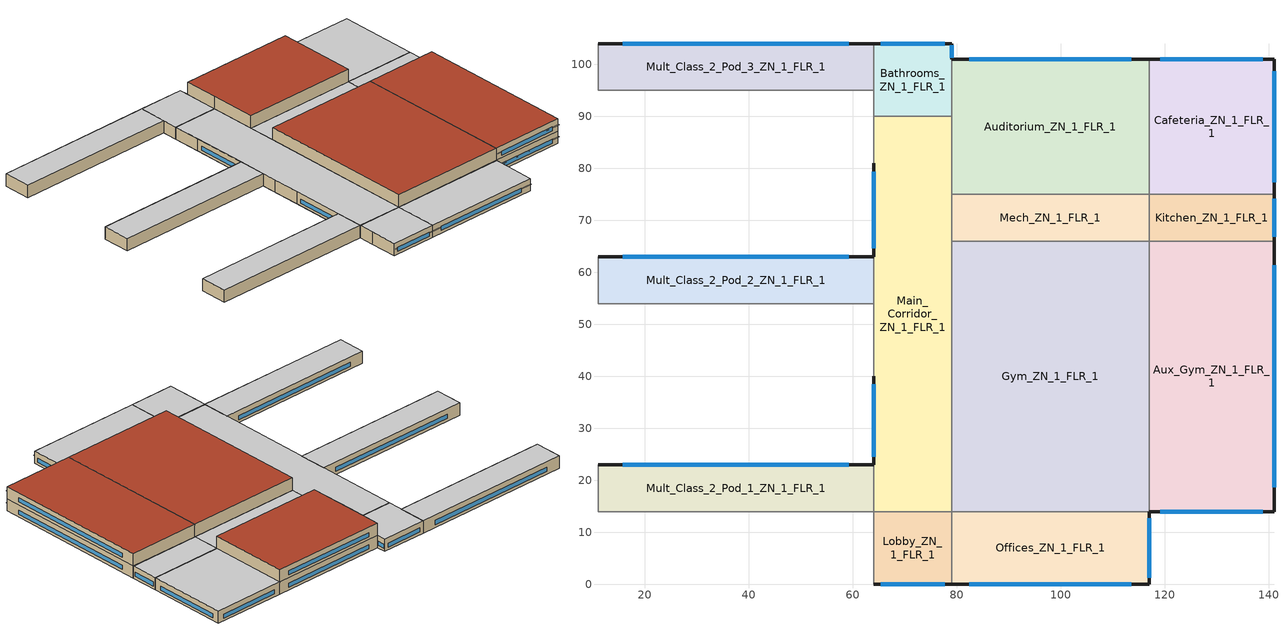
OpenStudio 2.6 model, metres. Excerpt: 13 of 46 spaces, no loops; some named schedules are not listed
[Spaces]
Kitchen_ZN_1_FLR_1
 floor ground: 141,75 141,66 117,66 117,75 z0
 wall outside (BTAP-Ext-Wall-Mass:U-0.315-:{ "cond"=>0.29} adj ext wall insulation): 141,66 141,75 z0:4
 wall to Cafeteria_ZN_1_FLR_1: 141,75 117,75 z0:4
 wall to Aux_Gym_ZN_1_FLR_1: 117,66 141,66 z0:4
 wall to Mech_ZN_1_FLR_1: 117,75 117,66 z0:4
 window: 141,66.82 141,74.18 z0.91:2.23
 ceiling to LIBRARY_MEDIA_CENTER_ZN_1_FLR_2: 141,66 141,75 117,75 117,66 z4
Gym_ZN_1_FLR_1
 floor ground: 117,66 117,14 79,14 79,66 z0
 wall to Aux_Gym_ZN_1_FLR_1: 117,14 117,66 z4:8; 117,14 117,66 z0:4
 wall to Main_Corridor_ZN_1_FLR_1: 79,66 79,14 z0:4
 wall to Offices_ZN_1_FLR_1: 79,14 117,14 z0:4
 wall to Offices_ZN_1_FLR_2: 79,14 117,14 z4:8
 wall to Mech_ZN_1_FLR_2: 117,66 79,66 z4:8
 wall to Mech_ZN_1_FLR_1: 117,66 79,66 z0:4
 wall to Main_Corridor_ZN_1_FLR_2: 79,66 79,14 z4:8
 roof outside (BTAP-Ext-Roof-Metal:U-0.193-:{ "cond"=>0.164} adj roof insulation): 117,14 117,66 79,66 79,14 z8
Offices_ZN_1_FLR_1
 floor ground: 117,14 117,0 79,0 79,14 z0
 wall outside (BTAP-Ext-Wall-Mass:U-0.315-:{ "cond"=>0.29} adj ext wall insulation): 79,0 117,0 117,14 z0:4
 wall to Lobby_ZN_1_FLR_1: 79,14 79,0 z0:4
 window: 82.41,0 113.59,0 z0.9:2.22; 117,1.27 117,12.73 z0.91:2.22
 ceiling to Offices_ZN_1_FLR_2: 117,0 117,14 79,14 79,0 z4
Auditorium_ZN_1_FLR_1
 floor ground: 117,101 117,75 79,75 79,101 z0
 wall outside (BTAP-Ext-Wall-Mass:U-0.315-:{ "cond"=>0.29} adj ext wall insulation): 117,101 79,101 z4:8; 117,101 79,101 z0:4
 wall to LIBRARY_MEDIA_CENTER_ZN_1_FLR_2: 117,75 117,101 z4:8
 wall to Main_Corridor_ZN_1_FLR_1: 79,90 79,75 z0:4
 wall to Cafeteria_ZN_1_FLR_1: 117,75 117,101 z0:4
 wall to Bathrooms_ZN_1_FLR_2: 79,101 79,90 z4:8
 wall to Bathrooms_ZN_1_FLR_1: 79,101 79,90 z0:4
 wall to Main_Corridor_ZN_1_FLR_2: 79,90 79,75 z4:8
 wall to Mech_ZN_1_FLR_2: 79,75 117,75 z4:8
 wall to Mech_ZN_1_FLR_1: 79,75 117,75 z0:4
 window: 113.59,101 82.41,101 z0.9:2.22; 113.59,101 82.41,101 z4.9:6.22
 roof outside (BTAP-Ext-Roof-Metal:U-0.193-:{ "cond"=>0.164} adj roof insulation): 117,75 117,101 79,101 79,75 z8
Mult_Class_2_Pod_2_ZN_1_FLR_1
 floor ground: 64,63 64,54 11,54 11,63 z0
 wall outside (BTAP-Ext-Wall-Mass:U-0.315-:{ "cond"=>0.29} adj ext wall insulation): 64,63 11,63 z0:4
 wall to Corner_Class_2_Pod_2_ZN_1_FLR_1: 11,63 11,54 z0:4
 wall to Corridor_Pod_2_ZN_1_FLR_1: 11,54 64,54 z0:4
 wall to Main_Corridor_ZN_1_FLR_1: 64,54 64,63 z0:4
 window: 59.25,63 15.75,63 z0.9:2.22
 ceiling to Mult_Class_2_Pod_2_ZN_1_FLR_2: 64,54 64,63 11,63 11,54 z4
Aux_Gym_ZN_1_FLR_1
 floor ground: 141,66 141,14 117,14 117,66 z0
 wall outside (BTAP-Ext-Wall-Mass:U-0.315-:{ "cond"=>0.29} adj ext wall insulation): 117,14 141,14 141,66 z0:4; 117,14 141,14 141,66 z4:8
 wall to LIBRARY_MEDIA_CENTER_ZN_1_FLR_2: 141,66 117,66 z4:8
 window: 119.16,14 138.84,14 z0.91:2.22; 141,18.66 141,61.34 z0.9:2.22; 119.16,14 138.84,14 z4.91:6.22; 141,18.66 141,61.34 z4.9:6.22
 roof outside (BTAP-Ext-Roof-Metal:U-0.193-:{ "cond"=>0.164} adj roof insulation): 141,14 141,66 117,66 117,14 z8
Cafeteria_ZN_1_FLR_1
 floor ground: 141,101 141,75 117,75 117,101 z0
 wall outside (BTAP-Ext-Wall-Mass:U-0.315-:{ "cond"=>0.29} adj ext wall insulation): 141,75 141,101 117,101 z0:4
 window: 141,77.34 141,98.66 / 138.84,101 119.16,101 z0.91:2.22
 ceiling to LIBRARY_MEDIA_CENTER_ZN_1_FLR_2: 141,75 141,101 117,101 117,75 z4
Main_Corridor_ZN_1_FLR_1
 floor ground: 79,90 79,14 64,14 64,90 z0
 wall outside (BTAP-Ext-Wall-Mass:U-0.315-:{ "cond"=>0.29} adj ext wall insulation): 64,81 64,63 / 64,40 64,23 z0:4
 wall to Mult_Class_2_Pod_1_ZN_1_FLR_1: 64,23 64,14 z0:4
 wall to Lobby_ZN_1_FLR_1: 64,14 79,14 z0:4
 wall to Mult_Class_1_Pod_3_ZN_1_FLR_1: 64,90 64,81 z0:4
 wall to Mech_ZN_1_FLR_1: 79,66 79,75 z0:4
 wall to Mult_Class_1_Pod_2_ZN_1_FLR_1: 64,49 64,40 z0:4
 wall to Corridor_Pod_2_ZN_1_FLR_1: 64,54 64,49 z0:4
 wall to Bathrooms_ZN_1_FLR_1: 79,90 64,90 z0:4
 window: 64,38.46 64,24.54 / 64,79.37 64,64.63 z0.91:2.22
 ceiling to Main_Corridor_ZN_1_FLR_2: 79,14 79,90 64,90 64,14 z4
Bathrooms_ZN_1_FLR_1
 floor ground: 79,104 79,90 64,90 64,104 z0
 wall outside (BTAP-Ext-Wall-Mass:U-0.315-:{ "cond"=>0.29} adj ext wall insulation): 79,101 79,104 64,104 z0:4
 wall to Corridor_Pod_3_ZN_1_FLR_1: 64,95 64,90 z0:4
 wall to Mult_Class_2_Pod_3_ZN_1_FLR_1: 64,104 64,95 z0:4
 window: 79,101.29 79,103.71 z0.91:2.24; 77.64,104 65.36,104 z0.91:2.22
 ceiling to Bathrooms_ZN_1_FLR_2: 79,90 79,104 64,104 64,90 z4
Mult_Class_2_Pod_1_ZN_1_FLR_1
 floor ground: 64,23 64,14 11,14 11,23 z0
 wall outside (BTAP-Ext-Wall-Mass:U-0.315-:{ "cond"=>0.29} adj ext wall insulation): 64,23 11,23 z0:4
 wall to Corner_Class_2_Pod_1_ZN_1_FLR_1: 11,23 11,14 z0:4
 wall to Corridor_Pod_1_ZN_1_FLR_1: 11,14 64,14 z0:4
 window: 59.25,23 15.75,23 z0.9:2.22
 ceiling to Mult_Class_2_Pod_1_ZN_1_FLR_2: 64,14 64,23 11,23 11,14 z4
Lobby_ZN_1_FLR_1
 floor ground: 79,14 79,0 64,0 64,14 z0
 wall outside (BTAP-Ext-Wall-Mass:U-0.315-:{ "cond"=>0.29} adj ext wall insulation): 64,0 79,0 z0:4
 wall to Corridor_Pod_1_ZN_1_FLR_1: 64,14 64,9 z0:4
 wall to Mult_Class_1_Pod_1_ZN_1_FLR_1: 64,9 64,0 z0:4
 window: 65.36,0 77.64,0 z0.91:2.22
 ceiling to Lobby_ZN_1_FLR_2: 79,0 79,14 64,14 64,0 z4
Mult_Class_2_Pod_3_ZN_1_FLR_1
 floor ground: 64,104 64,95 11,95 11,104 z0
 wall outside (BTAP-Ext-Wall-Mass:U-0.315-:{ "cond"=>0.29} adj ext wall insulation): 64,104 11,104 z0:4
 wall to Corner_Class_2_Pod_3_ZN_1_FLR_1: 11,104 11,95 z0:4
 wall to Corridor_Pod_3_ZN_1_FLR_1: 11,95 64,95 z0:4
 window: 59.25,104 15.75,104 z0.9:2.22
 ceiling to Mult_Class_2_Pod_3_ZN_1_FLR_2: 64,95 64,104 11,104 11,95 z4
Mech_ZN_1_FLR_1
 floor ground: 117,75 117,66 79,66 79,75 z0
 ceiling to Mech_ZN_1_FLR_2: 117,66 117,75 79,75 79,66 z4
shading: 116.97,0 79.03,0 79.03,-0.56 116.97,-0.56 z2.36; 140.97,14 117.03,14 117.03,13.44 140.97,13.44 z2.37; 140.97,14 117.03,14 117.03,13.44 140.97,13.44 z6.37; 78.97,0 64.03,0 64.03,-0.56 78.97,-0.56 z2.37
[Material:NoMass] Roughness=Smooth; Thermal Absorptance=0.9; Solar Absorptance=0.7
Name | Thermal Resistance {m2-K/W} | Visible Absorptance
Typical Carpet Pad | 0.21648 | 0.8
Typical Insulation 1 | 4.14482 | 0.7
Typical Insulation 2 | 2.90366 | 0.7
Typical Insulation 3 | 5.18133 | 0.7
Typical Carpet Pad 2 | 1.25503 | 0.8
Typical Carpet Pad 3 | 1.69459 | 0.8
Typical Insulation 4 | 0.476173 | 0.7
Typical Insulation 5 | 0.47619 | 0.7
Typical Insulation 6 R-18.04_R-value 30.0 (ft^2*h*R/Btu) | 5.28331 | 0.7
Typical Insulation 6 R-34.62_R-value 35.0 (ft^2*h*R/Btu) | 6.16386 | 0.7
[Material]
Name | Roughness | Thickness {m} | Conductivity {W/m-K} | Density {kg/m3} | Specific Heat {J/kg-K} | Thermal Absorptance | Solar Absorptance | Visible Absorptance
100mm Normalweight concrete floor | MediumSmooth | 0.1016 | 2.31 | 2322 | 832
G01 13mm gypsum board | Smooth | 0.0127 | 0.16 | 800 | 1090 | 0.9 | 0.7 | 0.5
G05 25mm wood | MediumSmooth | 0.0254 | 0.15 | 608 | 1630 | 0.9 | 0.5 | 0.5
4 in. Normalweight Concrete Floor | MediumRough | 0.1016 | 2.31 | 2322 | 832 | 0.9 | 0.7 | 0.7
1IN Stucco; 1IN Stucco 1 | Smooth | 0.0253 | 0.6918 | 1858 | 837 | 0.9 | 0.7 | 0.92
8IN CONCRETE HW RefBldg; 8IN CONCRETE HW RefBldg 1 | Rough | 0.2032 | 1.311 | 2240 | 836.8 | 0.9 | 0.7 | 0.7
1/2IN Gypsum; 1/2IN Gypsum 1 | Smooth | 0.0127 | 0.16 | 784.9 | 830 | 0.9 | 0.4 | 0.4
Metal Roof Surface; F08 Metal surface; Metal Roof Surface 1 | Smooth | 0.0008 | 45.28 | 7824 | 500 | 0.9 | 0.7 | 0.7
6 in. Normalweight Concrete Floor | MediumRough | 0.1524 | 2.31 | 2322 | 832 | 0.9 | 0.7 | 0.7
[Construction]
BTAP-Int-Floor: 100mm Normalweight concrete floor, Typical Carpet Pad
BTAP-Int-Wall: G01 13mm gypsum board, G01 13mm gypsum board
BTAP-Int-Ceiling: Typical Carpet Pad, 100mm Normalweight concrete floor
BTAP-Ext-DaylightDiffuser: SimpleGlazing
BTAP-Int-Door: G05 25mm wood
BTAP-Ext-Floor-Mass:U-0.227: Typical Insulation 1, 4 in. Normalweight Concrete Floor, Typical Carpet Pad
BTAP-Ext-Wall-Mass:U-0.315: 1IN Stucco, 8IN CONCRETE HW RefBldg, Typical Insulation 2, 1/2IN Gypsum
BTAP-Ext-Roof-Metal:U-0.193: Metal Roof Surface, Typical Insulation 3
BTAP-Grnd-Floor-Mass:U-0.757: 6 in. Normalweight Concrete Floor, Typical Carpet Pad 2
BTAP-Grnd-Roof-Mass:U-0.568: 6 in. Normalweight Concrete Floor, Typical Carpet Pad 3
BTAP-Ext-Door:U-2.1: F08 Metal surface, Typical Insulation 4
BTAP-Ext-OverHeadDoor:U-2.1: Typical Insulation 5
BTAP-Ext-DaylightDiffuser:U=0.210 SHGC=0.600: SimpleGlazing:U=0.210 SHGC=0.600
BTAP-Ext-Wall-Mass:U-0.315-:{ "cond"=>0.29} adj ext wall insulation: 1IN Stucco 1, 8IN CONCRETE HW RefBldg 1, Typical Insulation 6 R-18.04_R-value 30.0 (ft^2*h*R/Btu), 1/2IN Gypsum 1
BTAP-Ext-Roof-Metal:U-0.193-:{ "cond"=>0.164} adj roof insulation: Metal Roof Surface 1, Typical Insulation 6 R-34.62_R-value 35.0 (ft^2*h*R/Btu)
[DefaultConstructionSet] Default Interior Surface Constructions=Default Surface Constructions 2; Default Ground Contact Surface Constructions=BTAP-Mass at hdd = 2850.0 1; Default Exterior SubSurface Constructions=BTAP-Mass at hdd = 2850.0; Default Interior SubSurface Constructions=Default Sub Surface Constructions 2; Interior Partition Construction=BTAP-Int-Door
Name | Default Exterior Surface Constructions
BTAP-Mass at hdd = 2850.0 | BTAP-Mass at hdd = 2850.0
BTAP-Mass at hdd = 2850.0 adj ext wall insulation adj roof insulation | BTAP-Mass at hdd = 2850.0 adj ext wall insulation adj roof insulation
[DefaultSurfaceConstructions]
Name | Floor Construction | Wall Construction | Roof Ceiling Construction
Default Surface Constructions 2 | BTAP-Int-Floor | BTAP-Int-Wall | BTAP-Int-Ceiling
BTAP-Mass at hdd = 2850.0; BTAP-Mass at hdd = 2850.0 adj ext wall insulation adj roof insulation | BTAP-Ext-Floor-Mass:U-0.227 | BTAP-Ext-Wall-Mass:U-0.315 | BTAP-Ext-Roof-Metal:U-0.193
BTAP-Mass at hdd = 2850.0 1 | BTAP-Grnd-Floor-Mass:U-0.757 | BTAP-Grnd-Roof-Mass:U-0.568 | BTAP-Grnd-Roof-Mass:U-0.568
[DefaultSubSurfaceConstructions]
Name | Fixed Window Construction | Operable Window Construction | Door Construction | Glass Door Construction | Overhead Door Construction | Skylight Construction | Tubular Daylight Dome Construction | Tubular Daylight Diffuser Construction
Default Sub Surface Constructions 2 | BTAP-Ext-DaylightDiffuser | BTAP-Ext-DaylightDiffuser | BTAP-Int-Door
BTAP-Mass at hdd = 2850.0 | BTAP-Ext-DaylightDiffuser:U=0.210 SHGC=0.600 | BTAP-Ext-DaylightDiffuser:U=0.210 SHGC=0.600 | BTAP-Ext-Door:U-2.1 | BTAP-Ext-DaylightDiffuser:U=0.210 SHGC=0.600 | BTAP-Ext-OverHeadDoor:U-2.1 | BTAP-Ext-DaylightDiffuser:U=0.210 SHGC=0.600 | BTAP-Ext-DaylightDiffuser:U=0.210 SHGC=0.600 | BTAP-Ext-DaylightDiffuser:U=0.210 SHGC=0.600
[WindowMaterial:SimpleGlazingSystem] Solar Heat Gain Coefficient=0.3; Visible Transmittance=0.21
Name | U-Factor {W/m2-K}
SimpleGlazing | 2.2
SimpleGlazing:U=0.210 SHGC=0.600 | 2.1
[Space] Building Story=Building Story 1; Part of Total Floor Area=Yes
Name | Space Type | Thermal Zone
Kitchen_ZN_1_FLR_1 | Space Function Food preparation area | ALL_ST=Food preparation area_FL=Building Story 1_SCH=B
Gym_ZN_1_FLR_1 | Space Function Gymnasium/Fitness centre playing area | ALL_ST=Gymnasium/Fitness centre playing area_FL=Building Story 1_SCH=B
Offices_ZN_1_FLR_1 | Space Function Office enclosed <= 25 m2 | ALL_ST=Office enclosed <= 25 m2_FL=Building Story 1_SCH=A
Auditorium_ZN_1_FLR_1 | Space Function Audience seating area permanent - auditorium | ALL_ST=Audience seating area permanent - auditorium_FL=Building Story 1_SCH=C
Mult_Class_2_Pod_2_ZN_1_FLR_1; Mult_Class_2_Pod_1_ZN_1_FLR_1; Mult_Class_2_Pod_3_ZN_1_FLR_1 | Space Function Classroom/Lecture hall/Training room other | ALL_ST=Classroom/Lecture hall/Training room other_FL=Building Story 1_SCH=D 1
Aux_Gym_ZN_1_FLR_1 | Space Function Gymnasium/Fitness centre playing area | ALL_ST=Gymnasium/Fitness centre playing area_FL=Building Story 1_SCH=B 1
Cafeteria_ZN_1_FLR_1 | Space Function Conference/Meeting/Multi-purpose room | ALL_ST=Conference/Meeting/Multi-purpose room_FL=Building Story 1_SCH=C
Mech_ZN_1_FLR_1 | Space Function Electrical/Mechanical room-sch-D | WILD_ST=Electrical/Mechanical room-sch-D_FL=Building Story 1_SCH=D
Main_Corridor_ZN_1_FLR_1 | Space Function Corridor/Transition area other-sch-D | WILD_ST=Corridor/Transition area other-sch-D_FL=Building Story 1_SCH=D
Bathrooms_ZN_1_FLR_1 | Space Function Washroom - other-sch-D | WET_ST=Washroom - other-sch-D_FL=Building Story 1_SCHD
Lobby_ZN_1_FLR_1 | Space Function Lobby - other | ALL_ST=Lobby - other_FL=Building Story 1_SCH=C
[BuildingStory]
Building Story 1: Nominal Z Coordinate {m}=0
[SpaceType] Standards Building Type=Space Function
Name | Default Schedule Set | Design Specification Outdoor Air Object | Standards Space Type
Space Function Audience seating area permanent - auditorium | Space Function Audience seating area permanent - auditorium Schedule Set | Space Function Audience seating area permanent - auditorium Ventilation | Audience seating area permanent - auditorium
Space Function Gymnasium/Fitness centre playing area | Space Function Gymnasium/Fitness centre playing area Schedule Set | Space Function Gymnasium/Fitness centre playing area Ventilation | Gymnasium/Fitness centre playing area
Space Function Washroom - other-sch-D | Space Function Washroom - other-sch-D Schedule Set | Space Function Washroom - other-sch-D Ventilation | Washroom - other-sch-D
Space Function Conference/Meeting/Multi-purpose room | Space Function Conference/Meeting/Multi-purpose room Schedule Set | Space Function Conference/Meeting/Multi-purpose room Ventilation | Conference/Meeting/Multi-purpose room
Space Function Food preparation area | Space Function Food preparation area Schedule Set | Space Function Food preparation area Ventilation | Food preparation area
Space Function Lobby - other | Space Function Lobby - other Schedule Set | Space Function Lobby - other Ventilation | Lobby - other
Space Function Electrical/Mechanical room-sch-D | Space Function Electrical/Mechanical room-sch-D Schedule Set | Space Function Electrical/Mechanical room-sch-D Ventilation | Electrical/Mechanical room-sch-D
Space Function Office enclosed <= 25 m2 | Space Function Office enclosed <= 25 m2 Schedule Set | Space Function Office enclosed <= 25 m2 Ventilation | Office enclosed <= 25 m2
[People] Work Efficiency Schedule=Work Efficiency Schedule; Clothing Insulation Schedule=Clothing Schedule; Air Velocity Schedule=Air Velocity Schedule; Multiplier=1
Name | People Definition | Space or SpaceType
Space Function Audience seating area permanent - auditorium People | Space Function Audience seating area permanent - auditorium People Definition | Space Function Audience seating area permanent - auditorium
Space Function Food preparation area People | Space Function Food preparation area People Definition | Space Function Food preparation area
Space Function Gymnasium/Fitness centre playing area People | Space Function Gymnasium/Fitness centre playing area People Definition | Space Function Gymnasium/Fitness centre playing area
Space Function Office enclosed <= 25 m2 People | Space Function Office enclosed <= 25 m2 People Definition | Space Function Office enclosed <= 25 m2
[Lights] Fraction Replaceable=1
Name | Lights Definition | Space or SpaceType
Space Function Audience seating area permanent - auditorium Lights | Space Function Audience seating area permanent - auditorium Lights Definition-new | Space Function Audience seating area permanent - auditorium
Space Function Food preparation area Lights | Space Function Food preparation area Lights Definition-new | Space Function Food preparation area
Space Function Gymnasium/Fitness centre playing area Lights | Space Function Gymnasium/Fitness centre playing area Lights Definition-new | Space Function Gymnasium/Fitness centre playing area
Space Function Office enclosed <= 25 m2 Lights | Space Function Office enclosed <= 25 m2 Lights Definition-new | Space Function Office enclosed <= 25 m2
[ElectricEquipment]
Name | Electric Equipment Definition | Space or SpaceType
Space Function Audience seating area permanent - auditorium Elec Equip 30.0 percent reduction | Space Function Audience seating area permanent - auditorium Elec Equip Definition - 30.0 percent reduction | Space Function Audience seating area permanent - auditorium
Space Function Food preparation area Elec Equip 30.0 percent reduction | Space Function Food preparation area Elec Equip Definition - 30.0 percent reduction | Space Function Food preparation area
Space Function Gymnasium/Fitness centre playing area Elec Equip 30.0 percent reduction | Space Function Gymnasium/Fitness centre playing area Elec Equip Definition - 30.0 percent reduction | Space Function Gymnasium/Fitness centre playing area
Space Function Office enclosed <= 25 m2 Elec Equip 30.0 percent reduction | Space Function Office enclosed <= 25 m2 Elec Equip Definition - 30.0 percent reduction | Space Function Office enclosed <= 25 m2
[DesignSpecification:OutdoorAir] Outdoor Air Method=Sum; Outdoor Air Flow per Person {m3/s-person}=0; Outdoor Air Flow Rate {m3/s}=0; Outdoor Air Flow Air Changes per Hour {1/hr}=0
Name | Outdoor Air Flow per Floor Area {m3/s-m2}
Space Function Audience seating area permanent - auditorium Ventilation | 0.0041148
Space Function Conference/Meeting/Multi-purpose room Ventilation | 0.0015748
Space Function Food preparation area Ventilation | 0.0013716
Space Function Gymnasium/Fitness centre playing area Ventilation | 0.001524
Space Function Office enclosed <= 25 m2 Ventilation | 0.00042164
[DefaultScheduleSet] People Activity Level Schedule=NECB-Activity; Infiltration Schedule=Always On
Name | Number of People Schedule | Lighting Schedule | Electric Equipment Schedule
Space Function Audience seating area permanent - auditorium Schedule Set | NECB-C-Occupancy | NECB-C-Lighting | NECB-C-Electric-Equipment
Space Function Conference/Meeting/Multi-purpose room Schedule Set | NECB-C-Occupancy | NECB-C-Occupancy-NECB-C-Lighting-0.5-0.0-0.67-Light Ruleset | NECB-C-Electric-Equipment
Space Function Food preparation area Schedule Set; Space Function Gymnasium/Fitness centre playing area Schedule Set | NECB-B-Occupancy | NECB-B-Occupancy-NECB-B-Lighting-0.0-0.0-0.67-Light Ruleset | NECB-B-Electric-Equipment
Space Function Office enclosed <= 25 m2 Schedule Set | NECB-A-Occupancy | NECB-A-Occupancy-NECB-A-Lighting-0.3-0.1-0.67-Light Ruleset | NECB-A-Electric-Equipment
[ThermostatSetpoint:DualSetpoint]
Name | Heating Setpoint Temperature Schedule | Cooling Setpoint Temperature Schedule
Space Function Washroom - other-sch-D Thermostat 5; Space Function Classroom/Lecture hall/Training room other Thermostat 53; Space Function Corridor/Transition area other-sch-D Thermostat 18; Space Function Electrical/Mechanical room-sch-D Thermostat 5 | NECB-D-Thermostat Setpoint-Heating | NECB-D-Thermostat Setpoint-Cooling
Space Function Lobby - other Thermostat 5; Space Function Audience seating area permanent - auditorium Thermostat 3; Space Function Conference/Meeting/Multi-purpose room Thermostat 3 | NECB-C-Thermostat Setpoint-Heating | NECB-C-Thermostat Setpoint-Cooling
Space Function Office enclosed <= 25 m2 Thermostat 5 | NECB-A-Thermostat Setpoint-Heating | NECB-A-Thermostat Setpoint-Cooling
Space Function Gymnasium/Fitness centre playing area Thermostat 5; Space Function Gymnasium/Fitness centre playing area Thermostat 6; Space Function Food preparation area Thermostat 3 | NECB-B-Thermostat Setpoint-Heating | NECB-B-Thermostat Setpoint-Cooling
[SpaceInfiltration:DesignFlowRate] Schedule=Always On Discrete; Design Flow Rate Calculation Method=Flow/ExteriorArea; Flow per Exterior Surface Area {m3/s-m2}=0.0001289; Constant Term Coefficient=0; Temperature Term Coefficient=0; Velocity Term Coefficient=0.224; Velocity Squared Term Coefficient=0
Name | Space or SpaceType
Auditorium_ZN_1_FLR_1 Infiltration | Auditorium_ZN_1_FLR_1
Aux_Gym_ZN_1_FLR_1 Infiltration | Aux_Gym_ZN_1_FLR_1
Bathrooms_ZN_1_FLR_1 Infiltration | Bathrooms_ZN_1_FLR_1
Cafeteria_ZN_1_FLR_1 Infiltration | Cafeteria_ZN_1_FLR_1
Gym_ZN_1_FLR_1 Infiltration | Gym_ZN_1_FLR_1
Kitchen_ZN_1_FLR_1 Infiltration | Kitchen_ZN_1_FLR_1
Lobby_ZN_1_FLR_1 Infiltration | Lobby_ZN_1_FLR_1
Main_Corridor_ZN_1_FLR_1 Infiltration | Main_Corridor_ZN_1_FLR_1
Mult_Class_2_Pod_1_ZN_1_FLR_1 Infiltration | Mult_Class_2_Pod_1_ZN_1_FLR_1
Mult_Class_2_Pod_2_ZN_1_FLR_1 Infiltration | Mult_Class_2_Pod_2_ZN_1_FLR_1
Mult_Class_2_Pod_3_ZN_1_FLR_1 Infiltration | Mult_Class_2_Pod_3_ZN_1_FLR_1
Offices_ZN_1_FLR_1 Infiltration | Offices_ZN_1_FLR_1
[ThermalZone] Use Ideal Air Loads=No
Name | Thermostat
WET_ST=Washroom - other-sch-D_FL=Building Story 1_SCHD | Space Function Washroom - other-sch-D Thermostat 5
ALL_ST=Lobby - other_FL=Building Story 1_SCH=C | Space Function Lobby - other Thermostat 5
ALL_ST=Classroom/Lecture hall/Training room other_FL=Building Story 1_SCH=D 1 | Space Function Classroom/Lecture hall/Training room other Thermostat 53
ALL_ST=Audience seating area permanent - auditorium_FL=Building Story 1_SCH=C | Space Function Audience seating area permanent - auditorium Thermostat 3
ALL_ST=Office enclosed <= 25 m2_FL=Building Story 1_SCH=A | Space Function Office enclosed <= 25 m2 Thermostat 5
ALL_ST=Gymnasium/Fitness centre playing area_FL=Building Story 1_SCH=B | Space Function Gymnasium/Fitness centre playing area Thermostat 5
ALL_ST=Gymnasium/Fitness centre playing area_FL=Building Story 1_SCH=B 1 | Space Function Gymnasium/Fitness centre playing area Thermostat 6
ALL_ST=Food preparation area_FL=Building Story 1_SCH=B | Space Function Food preparation area Thermostat 3
ALL_ST=Conference/Meeting/Multi-purpose room_FL=Building Story 1_SCH=C | Space Function Conference/Meeting/Multi-purpose room Thermostat 3
WILD_ST=Corridor/Transition area other-sch-D_FL=Building Story 1_SCH=D | Space Function Corridor/Transition area other-sch-D Thermostat 18
WILD_ST=Electrical/Mechanical room-sch-D_FL=Building Story 1_SCH=D | Space Function Electrical/Mechanical room-sch-D Thermostat 5
